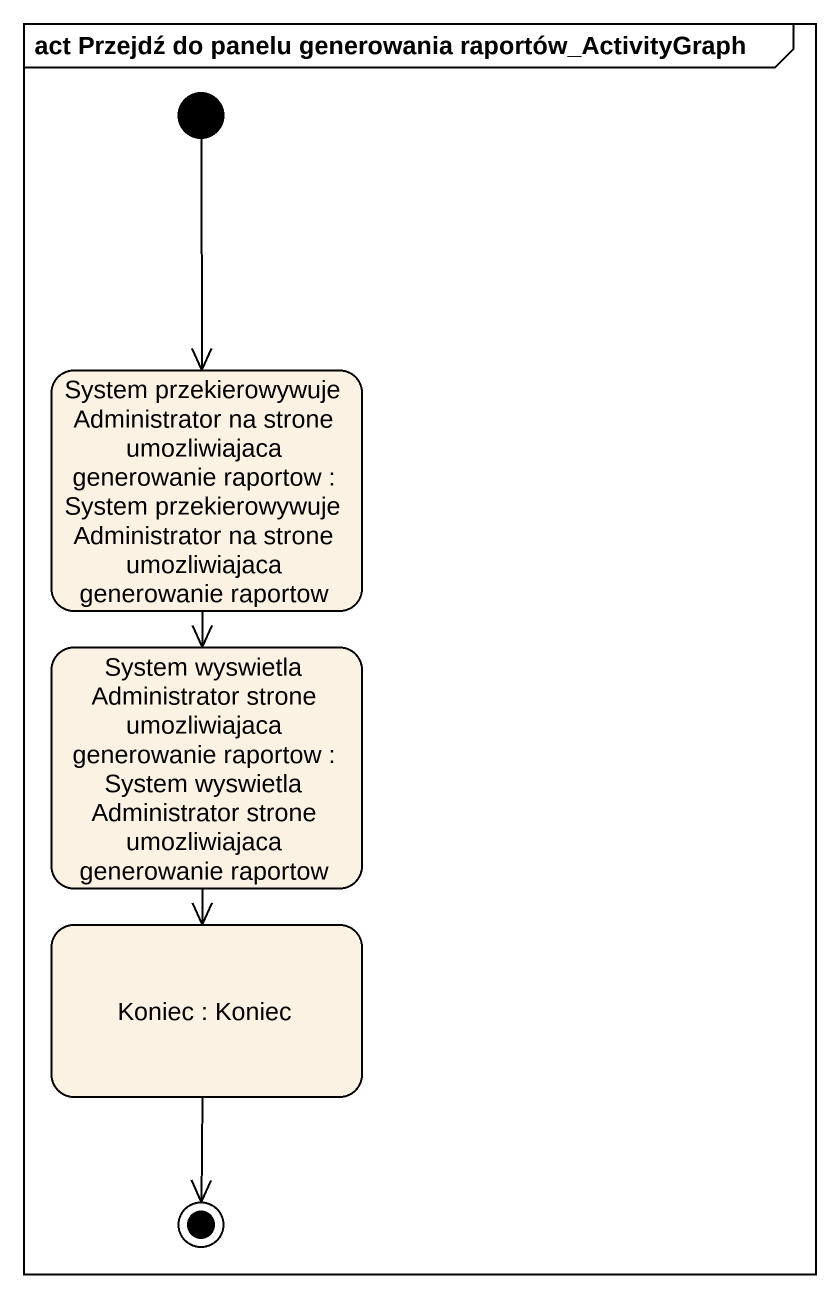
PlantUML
@startuml
mainframe act Przejdź do panelu generowania raportów_ActivityGraph
hide empty description
state "System przekierowywuje Administrator na strone umozliwiajaca generowanie raportow : System przekierowywuje Administrator na strone umozliwiajaca generowanie raportow" as System_przekierowywuje
state "System wyswietla Administrator strone umozliwiajaca generowanie raportow : System wyswietla Administrator strone umozliwiajaca generowanie raportow" as System_wyswietla
state "Koniec : Koniec" as Koniec
[*] --> System_przekierowywuje
System_przekierowywuje --> System_wyswietla
System_wyswietla --> Koniec
Koniec --> [*]
@enduml
